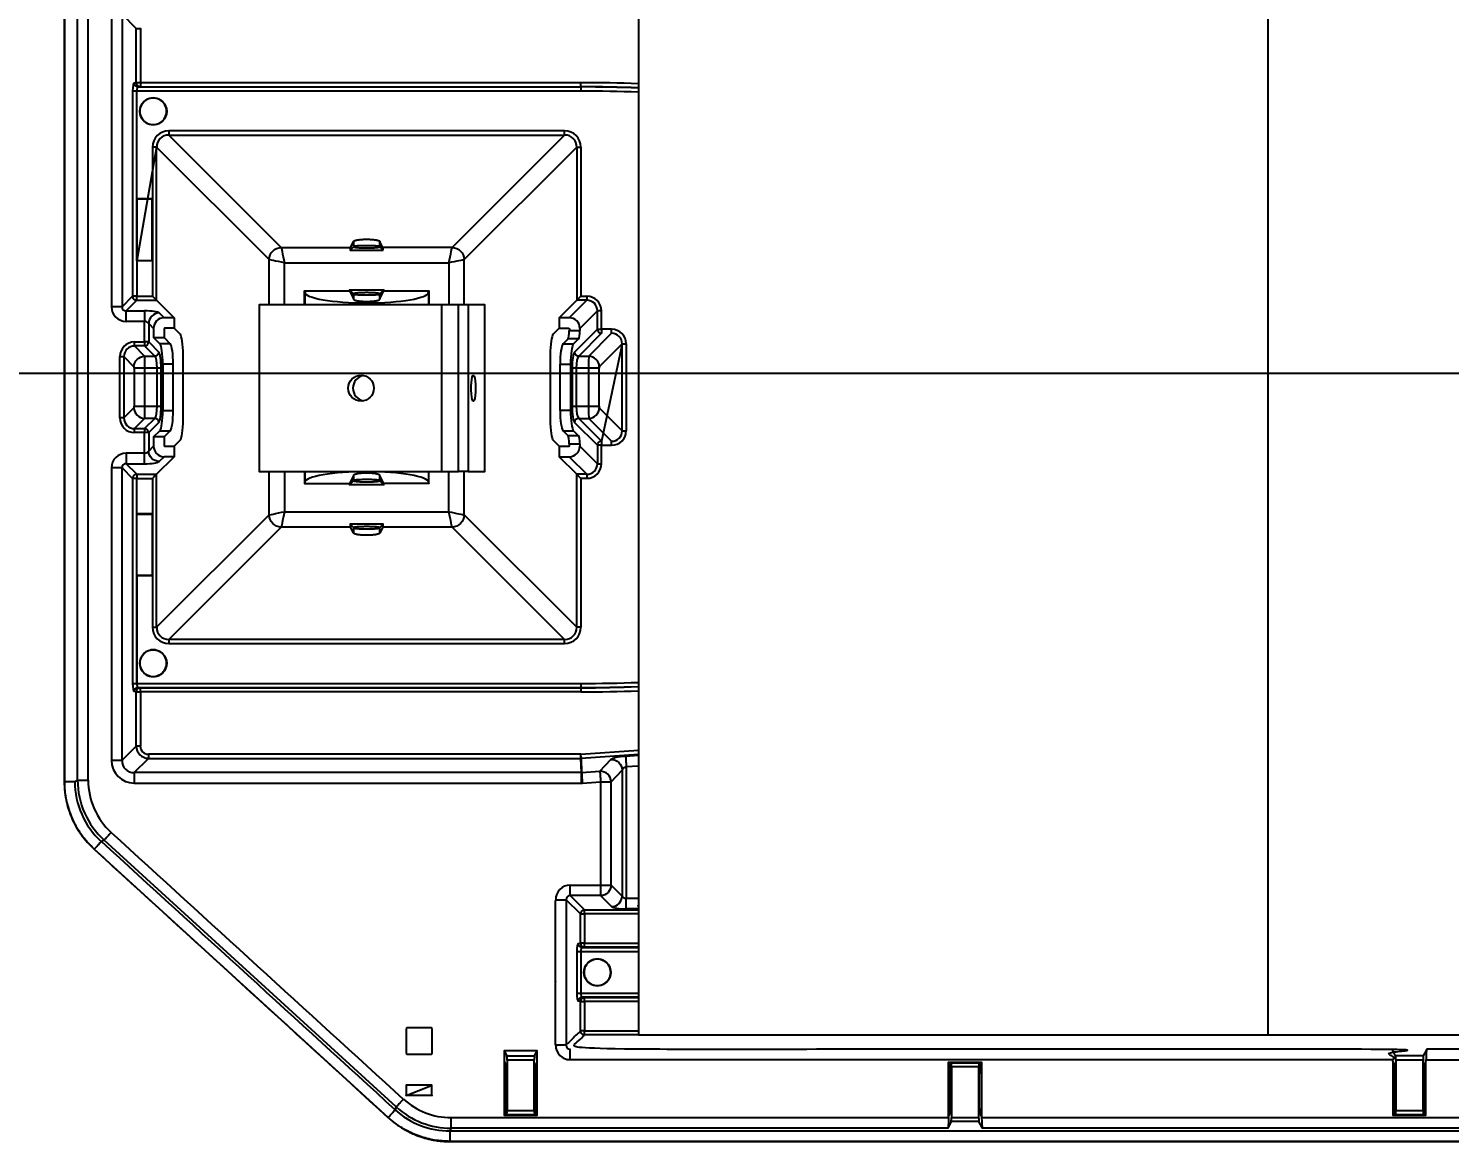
# Model space of a CAD drawing. Header units: feet. Extents: x 1518 to 2565, y 62 to 679.
# Drawn here: x 2068.14 to 2085.34, y 528.97 to 542.45 of the extents above; entities that cross this region are included whole.
import ezdxf

# ---------------------------------------------------------------- set-up
doc = ezdxf.new("R2010")
doc.units = ezdxf.units.FT
doc.header["$LTSCALE"] = 50
doc.header["$MEASUREMENT"] = 0
doc.layers.add('T-TEXT', color=1, linetype='Continuous', lineweight=20)
doc.styles.add('mytext', font='romans.shx')
doc.dimstyles.new('DECIMAL', dxfattribs={"dimscale": 27, "dimtxt": 0.125, "dimasz": 0.125, "dimexe": 0.125, "dimexo": 0.0625, "dimgap": 0.09, "dimtad": 0, "dimtih": 1, "dimtoh": 1, "dimzin": 4, "dimdsep": 46, "dimtxsty": 'mytext', "dimcen": 0, "dimazin": 3, "dimtfac": 1, "dimtofl": 0, "dimtmove": 0, "dimatfit": 3, "dimldrblk": 'DOT', "dimfxl": 1, "dimtolj": 1, "dimtzin": 0, "dimarcsym": 0})

# ---------------------------------------------------------------- blocks, each defined once
blk = doc.blocks.new('Z1')
at = {"color": 1, "linetype": 'Continuous'}
for p, q in [((-59.849, 73.799), (-60.036, 73.799)), ((-57.412, 73.285), (-57.412, 73.221)), ((-57.095, 73.221), (-57.095, 73.285)), ((-60.038, 73.052), (-60.038, 72.622)), ((-60.216, 72.494), (-60.088, 72.622)), ((-60.038, 72.622), (-60.088, 72.622)), ((-58.005, 72.686), (-57.462, 72.686)), ((-57.412, 72.65), (-57.412, 72.586)), ((-57.095, 72.586), (-57.095, 72.65)), ((-56.502, 72.686), (-56.502, 72.518)), ((-60.216, 72.494), (-60.344, 72.494)), ((-56.349, 72.518), (-56.349, 70.498)), ((-54.46, 72.445), (-54.673, 72.232)), ((-54.46, 72.222), (-54.46, 72.445)), ((-54.995, 72.161), (-54.923, 72.233)), ((-54.923, 72.233), (-54.805, 72.233)), ((-54.805, 72.233), (-54.8, 72.228)), ((-54.8, 72.228), (-54.8, 72.205)), ((-54.8, 72.205), (-54.673, 72.205)), ((-54.673, 72.232), (-54.673, 72.205)), ((-54.16, 72.045), (-54.111, 72.045)), ((-54.111, 72.045), (-54.111, 70.993)), ((-59.476, 71.123), (-59.476, 71.915)), ((-55.031, 71.915), (-55.031, 71.123)), ((-59.943, 71.142), (-60.065, 71.019)), ((-59.82, 71.142), (-59.943, 71.142)), ((-59.771, 71.093), (-59.893, 70.97)), ((-60.065, 71.019), (-59.942, 71.019)), ((-59.893, 70.97), (-59.942, 70.97)), ((-59.942, 70.721), (-59.942, 70.97)), ((-59.893, 70.97), (-59.893, 70.747)), ((-54.16, 70.993), (-54.111, 70.993)), ((-59.893, 70.747), (-59.834, 70.806)), ((-58.005, 70.498), (-58.005, 70.352)), ((-57.412, 70.452), (-57.412, 70.388)), ((-57.095, 70.388), (-57.095, 70.452)), ((-57.412, 69.817), (-57.412, 69.753)), ((-57.095, 69.753), (-57.095, 69.817)), ((-56.776, 63.751), (-56.776, 63.453)), ((-56.472, 63.761), (-56.766, 63.761)), ((-56.462, 63.453), (-56.462, 63.751)), ((-56.766, 63.443), (-56.472, 63.443)), ((-55.589, 63.357), (-55.568, 63.315)), ((-55.564, 63.266), (-55.564, 62.844)), ((-55.213, 63.266), (-55.213, 62.844)), ((-50.184, 62.782), (-50.184, 63.204)), ((-49.833, 62.782), (-49.833, 63.204)), ((-44.804, 62.844), (-44.804, 63.266)), ((-44.453, 62.844), (-44.453, 63.266)), ((-56.775, 63.067), (-56.775, 62.944)), ((-50.209, 62.673), (-50.209, 62.691)), ((-49.809, 62.691), (-49.83, 62.733))]:
    blk.add_line(p, q, dxfattribs=at)
for points in [[(-46.338, 63.675), (-38.713, 63.675), (-38.713, 79.3), (-46.338, 79.3), (-53.963, 79.3), (-53.963, 63.675), (-54.617, 63.675), (-54.617, 63.724), (-53.963, 63.724)], [(-53.963, 63.675), (-46.338, 63.675), (-46.338, 79.3)], [(-60.753, 66.76), (-60.753, 76.278), (-60.787, 76.293)], [(-60.216, 76.037), (-60.344, 76.037), (-60.344, 72.494)], [(-60.043, 75.865), (-60.216, 76.037), (-60.216, 72.494)], [(-54.659, 75.156), (-54.659, 75.106), (-60.038, 75.106)], [(-60.021, 75.156), (-54.659, 75.156), (-54.659, 75.158)], [(-58.436, 72.518), (-58.436, 73.065), (-59.797, 74.427), (-59.847, 74.427), (-59.847, 73.802), (-59.847, 73.052), (-59.847, 72.622)], [(-54.71, 74.427), (-54.661, 74.427), (-54.661, 72.622)], [(-59.849, 73.054), (-59.849, 73.799), (-59.847, 73.802), (-60.038, 73.802), (-60.036, 73.799), (-60.036, 73.054)], [(-58.005, 72.518), (-58.005, 72.686), (-58.004, 72.671), (-58.004, 72.518)], [(-57.462, 72.7), (-57.462, 72.686), (-57.414, 72.59), (-57.414, 72.652), (-57.462, 72.7), (-57.046, 72.7), (-57.094, 72.652), (-57.094, 72.59), (-57.046, 72.686), (-57.046, 72.7)], [(-57.046, 72.686), (-56.502, 72.686), (-56.504, 72.671), (-56.504, 72.518)], [(-60.166, 72.445), (-59.942, 72.445), (-59.942, 72.317)], [(-56.025, 70.498), (-55.825, 70.498), (-55.825, 72.518), (-56.025, 72.518), (-56.143, 72.518), (-56.349, 72.518), (-58.556, 72.518), (-58.556, 70.498), (-56.349, 70.498), (-56.143, 70.498), (-56.143, 72.518)], [(-56.025, 72.518), (-56.025, 70.498), (-56.143, 70.498)], [(-54.588, 72.573), (-54.801, 72.36), (-54.923, 72.36), (-54.923, 72.233)], [(-59.893, 72.291), (-59.834, 72.232), (-59.834, 72.121)], [(-59.584, 72.233), (-59.702, 72.233), (-59.707, 72.228), (-59.707, 72.121), (-59.632, 72.046), (-59.759, 72.046), (-59.834, 72.121), (-59.707, 72.121)], [(-59.94, 71.289), (-59.94, 71.749), (-60.068, 71.749), (-60.068, 71.289), (-59.94, 71.289), (-59.791, 71.289), (-59.742, 71.289), (-59.742, 71.749), (-59.791, 71.749)], [(-59.791, 71.289), (-59.791, 71.749), (-59.94, 71.749)], [(-54.766, 71.289), (-54.717, 71.289), (-54.568, 71.289), (-54.44, 71.289), (-54.44, 71.749), (-54.568, 71.749), (-54.568, 71.289)], [(-54.717, 71.749), (-54.766, 71.749), (-54.766, 71.289)], [(-54.568, 71.749), (-54.717, 71.749), (-54.717, 71.289)], [(-59.82, 71.142), (-59.942, 71.019), (-59.942, 70.97), (-60.065, 70.97), (-60.065, 71.019)], [(-59.834, 70.917), (-59.759, 70.993), (-59.632, 70.993), (-59.707, 70.917), (-59.707, 70.81), (-59.702, 70.805), (-59.584, 70.805), (-59.513, 70.877)], [(-59.707, 70.917), (-59.834, 70.917), (-59.834, 70.806)], [(-54.923, 70.805), (-54.923, 70.678), (-54.801, 70.678), (-54.588, 70.465), (-54.588, 70.416), (-54.661, 70.416)], [(-59.797, 68.612), (-59.797, 70.465), (-59.584, 70.678)], [(-54.71, 68.612), (-54.71, 70.465), (-54.923, 70.678)], [(-60.216, 70.544), (-60.344, 70.544), (-60.344, 67.001), (-60.216, 67.001), (-60.043, 67.173)], [(-60.216, 67.001), (-60.216, 70.544), (-60.088, 70.416), (-60.088, 67.933), (-60.038, 67.933), (-54.659, 67.933), (-54.659, 67.883)], [(-60.038, 70.465), (-60.038, 70.416), (-59.847, 70.416)], [(-58.004, 70.498), (-58.004, 70.368), (-58.005, 70.352), (-57.462, 70.352)], [(-57.046, 70.338), (-57.462, 70.338), (-57.414, 70.386), (-57.414, 70.448), (-57.462, 70.352), (-57.462, 70.338)], [(-56.502, 70.352), (-57.046, 70.352), (-57.094, 70.448), (-57.094, 70.386), (-57.046, 70.338), (-57.046, 70.352)], [(-56.504, 70.498), (-56.504, 70.368), (-56.502, 70.352), (-56.502, 70.498)], [(-59.849, 69.984), (-59.847, 69.987), (-60.038, 69.987), (-60.036, 69.984)], [(-60.021, 67.883), (-59.994, 67.88), (-54.659, 67.88)], [(-60.068, 66.853), (-60.068, 66.725), (-54.654, 66.725), (-54.654, 66.853), (-60.068, 66.853), (-59.896, 67.025), (-54.66, 67.025), (-54.66, 67.074), (-53.963, 67.122)], [(-53.963, 66.931), (-54.111, 66.921), (-54.111, 65.331), (-53.963, 65.331)], [(-56.896, 62.803), (-60.433, 66.033), (-60.466, 66.018)], [(-53.963, 65.203), (-54.111, 65.203), (-54.111, 65.331)], [(-53.963, 65.237), (-53.971, 65.237), (-53.963, 65.245)], [(-53.963, 65.141), (-54.617, 65.141), (-54.617, 64.786), (-53.963, 64.786)], [(-54.661, 64.683), (-54.71, 64.683), (-54.71, 64.182), (-54.661, 64.182), (-53.963, 64.182)], [(-53.963, 64.683), (-54.661, 64.683), (-54.661, 64.182)], [(-44.829, 63.375), (-54.789, 63.375), (-54.789, 63.503)], [(-44.429, 63.357), (-44.429, 63.375), (-38.58, 63.375), (-38.58, 63.503), (-44.419, 63.503), (-44.461, 63.42), (-44.797, 63.42), (-44.838, 63.503)], [(-55.589, 63.484), (-55.589, 63.357), (-55.589, 62.703), (-55.189, 62.703), (-55.189, 63.357), (-55.21, 63.315)], [(-55.189, 63.357), (-55.189, 63.484), (-55.589, 63.484), (-55.557, 63.42), (-55.221, 63.42), (-55.189, 63.484)], [(-50.188, 62.733), (-50.209, 62.691), (-50.209, 63.345), (-49.809, 63.345), (-49.809, 62.691), (-49.809, 62.673), (-39.449, 62.673), (-39.449, 62.691)], [(-44.829, 63.357), (-44.829, 62.703), (-44.429, 62.703), (-44.429, 63.357), (-44.45, 63.315)], [(-56.463, 63.067), (-56.775, 63.067), (-56.776, 63.068)], [(-56.463, 62.944), (-56.463, 63.067), (-56.462, 63.068)], [(-39.458, 62.545), (-49.799, 62.545), (-49.841, 62.628), (-50.177, 62.628), (-50.218, 62.545)], [(-38.036, 62.384), (-38.036, 62.386), (-56.245, 62.386), (-56.245, 62.384)]]:
    blk.add_lwpolyline(points, dxfattribs=at)
for points in [[(-60.787, 76.293), (-60.913, 76.293), (-60.913, 66.745), (-60.787, 66.745), (-60.753, 66.76), (-60.625, 66.76), (-60.625, 76.278)], [(-54.659, 75.158), (-54.659, 75.208), (-59.994, 75.208), (-59.994, 75.158)], [(-54.688, 72.106), (-54.815, 72.106), (-54.875, 72.046), (-54.749, 72.046)], [(-54.288, 72.173), (-54.288, 72.222), (-54.411, 72.222), (-54.411, 72.173), (-54.687, 71.896), (-54.565, 71.896)], [(-59.722, 71.239), (-59.595, 71.239), (-59.595, 71.799), (-59.722, 71.799)], [(-54.785, 71.239), (-54.912, 71.239), (-54.912, 71.799), (-54.785, 71.799)], [(-54.688, 70.932), (-54.815, 70.932), (-54.875, 70.993), (-54.749, 70.993)], [(-60.036, 69.984), (-59.849, 69.984), (-59.849, 69.239), (-60.036, 69.239), (-60.038, 69.237), (-60.038, 67.933)], [(-55.553, 62.759), (-55.224, 62.759), (-55.224, 63.371), (-55.553, 63.371)], [(-49.84, 63.339), (-49.833, 63.34), (-50.184, 63.34), (-50.178, 63.339)], [(-44.464, 63.371), (-44.793, 63.371), (-44.793, 62.759), (-44.464, 62.759)], [(-50.173, 63.289), (-50.173, 62.677), (-49.844, 62.677), (-49.844, 63.289)], [(-56.462, 63.068), (-56.776, 63.068), (-56.776, 62.943), (-56.775, 62.944), (-56.463, 62.944), (-56.462, 62.943), (-56.776, 62.943)], [(-55.558, 62.709), (-55.22, 62.709), (-55.213, 62.708), (-55.564, 62.708)]]:
    blk.add_lwpolyline(points, close=True, dxfattribs=at)
for points in [[(-60.043, 75.865), (-59.994, 75.865), (-59.994, 75.208), (-60.043, 75.208, 0.412042), (-59.994, 75.158), (-60.021, 75.156, -0.412106), (-60.07, 75.206), (-60.043, 75.208)], [(-60.036, 73.054), (-59.849, 73.054), (-59.847, 73.052), (-60.038, 73.052), (-60.038, 73.802), (-60.038, 75.106), (-60.088, 75.106), (-60.088, 72.622, 0.393926), (-60.038, 72.573), (-59.797, 72.573), (-59.797, 74.427)], [(-59.926, 74.997, 0.544465), (-59.926, 74.726, 0.294947), (-59.751, 74.726, 0.544465), (-59.751, 74.997, 0.294947)], [(-54.411, 70.865), (-54.411, 70.816), (-54.288, 70.816), (-54.288, 70.865), (-54.565, 71.142, 0.39393), (-54.437, 71.27), (-54.16, 70.993), (-54.16, 72.045)], [(-59.926, 68.313, 0.544465), (-59.926, 68.041, 0.294947), (-59.751, 68.041, 0.544465), (-59.751, 68.313, 0.294947)], [(-60.07, 67.833, -0.412102), (-60.021, 67.883), (-54.659, 67.883), (-54.659, 67.88), (-54.659, 67.83), (-59.994, 67.83), (-59.994, 67.173), (-60.043, 67.173), (-60.043, 67.83), (-59.994, 67.83), (-59.994, 67.88, 0.412046), (-60.043, 67.83)], [(-54.548, 64.568, 0.544465), (-54.548, 64.297, 0.294947), (-54.373, 64.297, 0.544465), (-54.373, 64.568, 0.294947)]]:
    blk.add_lwpolyline(points, format="xyb", close=True, dxfattribs=at)
at = {"color": 1, "linetype": 'Continuous', "flags": 128}
for points in [[(-59.65, 74.574), (-54.858, 74.574), (-54.858, 74.624), (-59.65, 74.624), (-59.65, 74.574), (-58.288, 73.213), (-58.286, 73.203), (-58.282, 73.185), (-58.277, 73.162), (-58.271, 73.133), (-58.264, 73.1), (-58.257, 73.063), (-58.249, 73.026), (-56.259, 73.026), (-56.251, 73.063), (-56.243, 73.1), (-56.236, 73.133), (-56.23, 73.162), (-56.225, 73.185), (-56.221, 73.203), (-56.219, 73.213), (-57.06, 73.213), (-57.094, 73.282), (-57.094, 73.219), (-57.053, 73.178)], [(-56.072, 72.518), (-56.072, 73.065), (-54.71, 74.427), (-54.71, 72.573), (-54.707, 72.576), (-54.703, 72.58), (-54.697, 72.586), (-54.689, 72.594), (-54.68, 72.603), (-54.671, 72.612), (-54.661, 72.622), (-54.588, 72.622), (-54.588, 72.573), (-54.71, 72.573), (-54.923, 72.36)], [(-55.936, 71.508), (-55.937, 71.462), (-55.941, 71.42), (-55.946, 71.385), (-55.953, 71.362), (-55.96, 71.352), (-55.968, 71.355), (-55.975, 71.372), (-55.982, 71.401), (-55.986, 71.44), (-55.988, 71.484), (-55.988, 71.531), (-55.986, 71.575), (-55.982, 71.614), (-55.975, 71.643), (-55.968, 71.66), (-55.96, 71.663), (-55.953, 71.653), (-55.946, 71.63), (-55.941, 71.596), (-55.937, 71.554), (-55.936, 71.508)], [(-58.249, 70.498), (-58.249, 70.012), (-58.257, 69.975), (-58.264, 69.939), (-58.271, 69.905), (-58.277, 69.876), (-58.282, 69.853), (-58.286, 69.836), (-58.288, 69.825), (-59.65, 68.464), (-59.65, 68.415), (-54.858, 68.415), (-54.858, 68.464), (-59.65, 68.464)], [(-54.858, 68.464), (-56.219, 69.825), (-56.221, 69.836), (-56.225, 69.853), (-56.23, 69.876), (-56.236, 69.905), (-56.243, 69.939), (-56.251, 69.975), (-56.259, 70.012), (-56.259, 70.498)], [(-54.588, 70.465), (-54.71, 70.465), (-54.707, 70.462), (-54.703, 70.458), (-54.697, 70.452), (-54.689, 70.444), (-54.68, 70.435), (-54.671, 70.426), (-54.661, 70.416), (-54.661, 68.612), (-54.71, 68.612), (-56.072, 69.973), (-56.072, 70.498)], [(-53.963, 67.073), (-54.657, 67.025), (-54.657, 67.028), (-54.657, 67.031), (-54.657, 67.036), (-54.658, 67.042), (-54.658, 67.049), (-54.659, 67.057), (-54.66, 67.066), (-54.66, 67.074), (-59.896, 67.074), (-59.896, 67.025)], [(-53.963, 67.06), (-54.12, 67.049), (-54.119, 67.043), (-54.118, 67.034), (-54.118, 67.021), (-54.116, 67.005), (-54.115, 66.986), (-54.114, 66.966), (-54.112, 66.944), (-54.111, 66.921)], [(-60.553, 65.924), (-60.551, 65.925), (-56.994, 62.676), (-56.979, 62.693), (-56.965, 62.709), (-56.951, 62.724), (-56.939, 62.737), (-56.928, 62.749), (-56.92, 62.758), (-56.913, 62.765), (-56.909, 62.769)]]:
    blk.add_lwpolyline(points, dxfattribs=at)
for points in [[(-54.858, 74.574), (-56.219, 73.213, -0.393906), (-56.072, 73.065), (-56.08, 73.063), (-56.094, 73.06), (-56.113, 73.056), (-56.137, 73.051), (-56.164, 73.046), (-56.194, 73.039), (-56.226, 73.033), (-56.259, 73.026), (-56.259, 72.518)], [(-58.249, 72.518), (-58.249, 73.026), (-58.286, 73.034), (-58.322, 73.041), (-58.356, 73.048), (-58.385, 73.054), (-58.408, 73.059), (-58.426, 73.063), (-58.436, 73.065, -0.39389), (-58.288, 73.213), (-57.448, 73.213), (-57.414, 73.282), (-57.414, 73.219), (-57.455, 73.178), (-57.053, 73.178)], [(-59.943, 71.896), (-59.82, 71.896), (-59.942, 72.019, 0.393983), (-59.893, 72.068), (-59.942, 72.068), (-59.942, 72.317), (-60.166, 72.317), (-60.166, 72.445), (-60.038, 72.573), (-60.038, 72.622), (-59.847, 72.622), (-59.838, 72.614), (-59.829, 72.605), (-59.822, 72.597), (-59.814, 72.59), (-59.808, 72.584), (-59.803, 72.579), (-59.8, 72.575), (-59.797, 72.573), (-59.584, 72.36), (-59.584, 72.233), (-59.513, 72.161)], [(-54.654, 66.853), (-54.66, 67.025, 0.016625), (-54.657, 67.025), (-54.651, 66.853), (-54.43, 66.868), (-54.429, 66.862), (-54.429, 66.853), (-54.428, 66.84), (-54.427, 66.824), (-54.426, 66.805), (-54.424, 66.785), (-54.423, 66.763), (-54.421, 66.74), (-54.293, 66.74, 0.411924), (-54.43, 66.868), (-54.297, 67.011, -0.411969), (-54.16, 66.883)], [(-54.651, 66.853), (-54.65, 66.847), (-54.65, 66.838), (-54.649, 66.825), (-54.648, 66.809), (-54.647, 66.79), (-54.645, 66.77), (-54.644, 66.748), (-54.642, 66.725), (-54.421, 66.74), (-54.421, 65.49), (-54.421, 65.362), (-54.288, 65.229, 0.393973), (-54.16, 65.357), (-54.293, 65.49, -0.393909), (-54.421, 65.362), (-54.789, 65.362), (-54.789, 65.49), (-54.421, 65.49), (-54.293, 65.49), (-54.293, 66.74), (-54.16, 66.883), (-54.16, 65.357)]]:
    blk.add_lwpolyline(points, format="xyb", dxfattribs=at)
at = {"color": 1, "linetype": 'Continuous'}
for points in [[(-54.687, 71.896, -0.393927), (-54.737, 71.946), (-54.46, 72.222), (-54.411, 72.222), (-54.411, 72.445), (-54.46, 72.445)], [(-59.584, 72.36), (-59.706, 72.36), (-59.765, 72.419, 0.393932), (-59.893, 72.291), (-59.893, 72.068), (-59.771, 71.946, -0.393927), (-59.82, 71.896)], [(-54.16, 72.045), (-54.437, 71.768, 0.393932), (-54.565, 71.896), (-54.288, 72.173)], [(-60.193, 71.891), (-60.193, 71.147), (-60.242, 71.147), (-60.242, 71.891), (-60.193, 71.891), (-60.071, 71.768, -0.39397), (-59.943, 71.896), (-60.065, 72.019), (-60.065, 72.068), (-59.942, 72.068), (-59.942, 72.019), (-60.065, 72.019)], [(-60.193, 71.147), (-60.071, 71.27, 0.393969), (-59.943, 71.142)], [(-54.995, 70.877), (-54.923, 70.805), (-54.805, 70.805), (-54.8, 70.81), (-54.8, 70.833), (-54.673, 70.833), (-54.673, 70.806), (-54.46, 70.593), (-54.411, 70.593), (-54.411, 70.816), (-54.46, 70.816, -0.394034), (-54.411, 70.865), (-54.687, 71.142), (-54.565, 71.142)], [(-54.687, 71.142, 0.393932), (-54.737, 71.093), (-54.46, 70.816), (-54.46, 70.593)], [(-59.849, 69.239), (-59.847, 69.237), (-60.038, 69.237), (-60.038, 69.987), (-60.038, 70.416), (-60.088, 70.416, -0.393922), (-60.038, 70.465), (-60.166, 70.593), (-59.942, 70.593), (-59.942, 70.721), (-60.166, 70.721), (-60.166, 70.593)], [(-59.584, 70.805), (-59.584, 70.678), (-59.706, 70.678), (-59.765, 70.619, -0.39393), (-59.893, 70.747)], [(-60.038, 70.465), (-59.797, 70.465, -0.000869), (-59.847, 70.416), (-59.847, 69.987), (-59.847, 69.237), (-59.847, 68.612), (-59.797, 68.612), (-58.436, 69.973), (-58.436, 70.498)], [(-54.789, 65.362), (-54.617, 65.19, 0.393922), (-54.666, 65.141), (-54.838, 65.313), (-54.838, 63.552)], [(-54.643, 64.733, -0.412154), (-54.693, 64.783), (-54.666, 64.786), (-54.666, 65.141), (-54.617, 65.141), (-54.617, 65.19), (-53.963, 65.19)], [(-53.963, 64.736), (-54.617, 64.736), (-54.617, 64.786), (-54.666, 64.786, 0.412106), (-54.617, 64.736), (-54.643, 64.733), (-53.963, 64.733)], [(-53.963, 64.079), (-54.617, 64.079), (-54.617, 63.724), (-54.666, 63.724), (-54.666, 64.079), (-54.693, 64.082, -0.412167), (-54.643, 64.132)], [(-53.963, 64.132), (-54.643, 64.132), (-54.617, 64.129, 0.412093), (-54.666, 64.079), (-54.617, 64.079), (-54.617, 64.129), (-53.963, 64.129)]]:
    blk.add_lwpolyline(points, format="xyb", dxfattribs=at)
at = {"color": 1, "linetype": 'Continuous', "flags": 128}
blk.add_lwpolyline([(-57.06, 69.825), (-57.094, 69.757), (-57.094, 69.819), (-57.053, 69.86), (-57.455, 69.86), (-57.414, 69.819), (-57.414, 69.757), (-57.448, 69.825), (-58.288, 69.825, -0.393887), (-58.436, 69.973), (-58.426, 69.975), (-58.408, 69.979), (-58.385, 69.984), (-58.356, 69.99), (-58.322, 69.997), (-58.286, 70.005), (-58.249, 70.012), (-56.259, 70.012), (-56.226, 70.006), (-56.194, 69.999), (-56.164, 69.992), (-56.137, 69.987), (-56.113, 69.982), (-56.094, 69.978), (-56.08, 69.975), (-56.072, 69.973, -0.393903), (-56.219, 69.825)], format="xyb", close=True, dxfattribs=at)
at = {"color": 1, "linetype": 'Continuous'}
for centre, radius in [((-59.838, 74.861), 0.163), ((-57.322, 71.508), 0.156), ((-59.838, 68.177), 0.163), ((-54.461, 64.432), 0.163)]:
    blk.add_circle(centre, radius, dxfattribs=at)
for centre, radius, start, end in [((-54.659, 56.626), 18.582, 87.8554, 90), ((-54.659, 56.626), 18.532, 87.8496, 90), ((-54.659, 56.626), 18.53, 87.8493, 90), ((-54.659, 56.626), 18.48, 87.8434, 90), ((-54.409, 72.224), 0.051, 181.9883, 268.0134), ((-57.263, 71.508), 0.157, 101.5571, 258.4429), ((-59.822, 71.091), 0.0511, 1.9988, 88.0032), ((-59.944, 70.968), 0.051, 1.9882, 88.003), ((-54.659, 86.412), 18.48, 270, 272.1566), ((-54.659, 86.412), 18.53, 270, 272.1507), ((-54.659, 86.412), 18.532, 270, 272.1504), ((-54.659, 86.412), 18.582, 270, 272.1446)]:
    blk.add_arc(centre, radius, start, end, dxfattribs=at)
for centre, major_axis, ratio, start_param, end_param in [((-60.07, 75.106), (0, 0.1), 0.176327, 0.017453, 1.570796), ((-60.021, 75.106), (0, 0.05), 0.352654, 0.017453, 1.570796), ((-59.643, 74.421), (-0.146, 0.146), 0.970288, 5.512866, 7.053504), ((-59.643, 74.421), (0.111, -0.111), 0.951716, 2.371274, 3.911912), ((-54.864, 74.421), (0.146, 0.146), 0.970288, 5.512866, 7.053504), ((-54.864, 74.421), (0.111, 0.111), 0.951716, 5.512866, 7.053504), ((-57.445, 73.026), (0, 0.19), 0.087489, 0.174533, 0.638994), ((-57.912, 73.223), (0.5, 0), 0.087489, 6.195919, 6.224625), ((-57.062, 73.026), (0, 0.19), 0.087489, 5.644191, 6.108652), ((-57.254, 72.673), (0.75, 0), 0.176327, 3.159046, 6.265732), ((-54.594, 72.439), (-0.131, -0.131), 0.970288, 2.371274, 3.911912), ((-60.161, 72.5), (0.131, 0.131), 0.970288, 2.371274, 3.911912), ((-60.161, 72.5), (0.042, 0.042), 0.84211, 2.371274, 3.911912), ((-59.942, 72.413), (0.18, 0), 0.176327, 0.174533, 1.570796), ((-54.594, 72.439), (0.0969, 0.0969), 0.948921, 5.512866, 7.053504), ((-59.942, 72.285), (0.05, 0), 0.634777, 0.174533, 1.570796), ((-59.702, 72.228), (0.0947, -0.0947), 0.970288, 2.371274, 3.911912), ((-54.805, 72.228), (-0.0947, -0.0947), 0.970288, 2.371274, 3.911912), ((-59.52, 71.915), (0, 0.25), 0.176327, 4.712389, 6.108652), ((-54.987, 71.915), (0, 0.25), 0.176327, 0.174533, 1.570796), ((-54.818, 72.205), (0, 0.1), 0.176327, 3.316126, 4.712389), ((-54.691, 72.205), (0, 0.1), 0.176327, 3.316126, 4.712389), ((-54.294, 72.039), (0.131, 0.131), 0.970288, 5.512866, 7.053504), ((-54.294, 72.039), (0.0969, 0.0969), 0.948921, 5.512866, 7.053504), ((-60.059, 71.885), (-0.131, 0.131), 0.970288, 5.512866, 7.053504), ((-60.059, 71.885), (-0.0969, 0.0969), 0.948921, 5.512866, 7.053504), ((-59.777, 71.749), (0, 0.2), 0.176327, 4.712389, 6.108652), ((-59.766, 71.799), (0, 0.25), 0.176327, 4.712389, 6.108652), ((-59.64, 71.799), (0, 0.25), 0.176327, 4.712389, 6.108652), ((-54.868, 71.799), (0, 0.25), 0.176327, 0.174533, 1.570796), ((-54.741, 71.799), (0, 0.25), 0.176327, 0.174533, 1.570796), ((-54.731, 71.749), (0, 0.2), 0.176327, 0.174533, 1.570796), ((-60.071, 71.749), (0, 0.02), 0.176327, 4.712389, 6.108652), ((-59.943, 71.749), (0, 0.15), 0.02351, 4.712389, 6.108652), ((-59.826, 71.749), (0, 0.15), 0.235103, 4.712389, 6.108652), ((-54.681, 71.749), (0, 0.15), 0.235103, 0.174533, 1.570796), ((-54.564, 71.749), (0, 0.15), 0.02351, 0.174533, 1.570796), ((-54.436, 71.749), (0, 0.02), 0.176327, 0.174533, 1.570796), ((-60.071, 71.289), (0, 0.02), 0.176327, 3.316126, 4.712389), ((-59.943, 71.289), (0, 0.15), 0.02351, 3.316126, 4.712389), ((-59.826, 71.289), (0, 0.15), 0.235103, 3.316126, 4.712389), ((-59.777, 71.289), (0, 0.2), 0.176327, 3.316126, 4.712389), ((-59.766, 71.239), (0, 0.25), 0.176327, 3.316126, 4.712389), ((-59.64, 71.239), (0, 0.25), 0.176327, 3.316126, 4.712389), ((-54.868, 71.239), (0, 0.25), 0.176327, 1.570796, 2.96706), ((-54.741, 71.239), (0, 0.25), 0.176327, 1.570796, 2.96706), ((-54.731, 71.289), (0, 0.2), 0.176327, 1.570796, 2.96706), ((-54.681, 71.289), (0, 0.15), 0.235103, 1.570796, 2.96706), ((-54.564, 71.289), (0, 0.15), 0.02351, 1.570796, 2.96706), ((-54.436, 71.289), (0, 0.02), 0.176327, 1.570796, 2.96706), ((-60.059, 71.153), (-0.131, -0.131), 0.970288, 5.512866, 7.053504), ((-60.059, 71.153), (0.0969, 0.0969), 0.948921, 2.371274, 3.911912), ((-59.52, 71.123), (0, 0.25), 0.176327, 3.316126, 4.712389), ((-54.987, 71.123), (0, 0.25), 0.176327, 1.570796, 2.96706), ((-54.818, 70.833), (0, 0.1), 0.176327, 4.712389, 6.108652), ((-54.691, 70.833), (0, 0.1), 0.176327, 4.712389, 6.108652), ((-54.294, 70.999), (-0.0969, 0.0969), 0.948921, 2.371274, 3.911912), ((-54.294, 70.999), (0.131, -0.131), 0.970288, 5.512866, 7.053504), ((-60.161, 70.538), (-0.131, 0.131), 0.970288, 5.512866, 7.053504), ((-59.942, 70.753), (0.05, 0), 0.634777, 4.712389, 6.108652), ((-59.702, 70.81), (0.0947, 0.0947), 0.970288, 2.371274, 3.911912), ((-54.805, 70.81), (-0.0947, 0.0947), 0.970288, 2.371274, 3.911912), ((-60.161, 70.538), (-0.042, 0.042), 0.84211, 5.512866, 7.053504), ((-59.942, 70.625), (0.18, 0), 0.176327, 4.712389, 6.108652), ((-54.594, 70.599), (0.0969, -0.0969), 0.948921, 5.512866, 7.053504), ((-54.594, 70.599), (-0.131, 0.131), 0.970288, 2.371274, 3.911912), ((-57.254, 70.365), (0.75, 0), 0.176327, 0.017453, 3.124139), ((-57.445, 70.012), (0, 0.19), 0.087489, 2.502598, 2.96706), ((-57.062, 70.012), (0, 0.19), 0.087489, 3.316126, 3.780587), ((-56.596, 69.815), (0.5, 0), 0.087489, 3.054326, 3.083032), ((-59.643, 68.618), (-0.146, -0.146), 0.970288, 5.512866, 7.053504), ((-59.643, 68.618), (0.111, 0.111), 0.951716, 2.371274, 3.911912), ((-54.864, 68.618), (-0.111, 0.111), 0.951716, 2.371274, 3.911912), ((-54.864, 68.618), (0.146, -0.146), 0.970288, 5.512866, 7.053504), ((-60.07, 67.933), (0, 0.1), 0.176327, 1.570796, 3.124139), ((-60.021, 67.933), (0, 0.05), 0.352654, 1.570796, 3.124139), ((-59.893, 67.176), (0.107, 0.107), 0.989599, 2.371274, 3.911912), ((-59.893, 67.176), (-0.0729, -0.0729), 0.970288, 5.512866, 7.053504), ((-60.059, 67.009), (-0.204, -0.204), 0.970288, 5.512866, 7.053504), ((-60.059, 67.009), (0.115, 0.115), 0.923436, 2.371274, 3.911912), ((-54.12, 67.017), (0.18, 0.013), 0.175892, 1.558413, 2.954676), ((-59.742, 66.772), (0.927, 0.409), 0.986525, 2.732965, 3.550221), ((-59.742, 66.772), (0.811, 0.357), 0.981933, 2.732965, 3.550221), ((-54.654, 66.908), (-0.0019, 0.0547), 0.913122, 3.108053, 3.175133), ((-54.111, 66.89), (0.0488, 0.019), 0.580702, 1.348352, 2.744616), ((-59.768, 66.76), (0.936, 0.413), 0.977384, 2.732965, 3.550221), ((-54.654, 66.908), (0.006, -0.183), 0.984791, 6.249645, 6.316725), ((-54.783, 65.307), (-0.131, 0.131), 0.970288, 5.512866, 7.053504), ((-54.783, 65.307), (-0.042, 0.042), 0.84211, 5.512866, 7.053504), ((-54.111, 65.234), (0.18, 0), 0.176327, 3.316126, 4.712389), ((-54.111, 65.362), (0.05, 0), 0.634777, 3.316126, 4.712389), ((-53.855, 65.331), (0.133, 0.129), 0.122744, 2.395872, 2.50286), ((-54.692, 64.683), (0, 0.1), 0.176327, 0.017453, 1.570796), ((-54.643, 64.683), (0, 0.05), 0.352654, 0.017453, 1.570796), ((-54.692, 64.182), (0, 0.1), 0.176327, 1.570796, 3.124139), ((-54.643, 64.182), (0, 0.05), 0.352654, 1.570796, 3.124139), ((-56.766, 63.751), (-0.00707, 0.00707), 0.999695, 5.497939, 7.068431), ((-56.472, 63.751), (0.00707, 0.00707), 0.999695, 5.497939, 7.068431), ((-54.783, 63.558), (0.131, 0.131), 0.970288, 2.371274, 3.911912), ((-54.783, 63.558), (0.042, 0.042), 0.84211, 2.371274, 3.911912), ((-44.417, 63.375), (0, 0.13), 0.087489, 0.174533, 1.570796), ((-56.766, 63.453), (-0.00707, -0.00707), 0.999695, 5.497939, 7.068431), ((-56.472, 63.453), (0.00707, -0.00707), 0.999695, 5.497939, 7.068431), ((-55.558, 63.371), (0, 0.05), 0.087489, 4.712389, 6.108652), ((-55.22, 63.371), (0, 0.05), 0.087489, 0.174533, 1.570796), ((-50.178, 63.289), (0, 0.05), 0.087489, 4.712389, 6.265732), ((-49.84, 63.289), (0, 0.05), 0.087489, 0.017453, 1.570796), ((-44.798, 63.371), (0, 0.05), 0.087489, 4.712389, 6.108652), ((-44.46, 63.371), (0, 0.05), 0.087489, 0.174533, 1.570796), ((-55.569, 63.266), (0, 0.05), 0.087489, 4.712389, 6.108652), ((-55.209, 63.266), (0, 0.05), 0.087489, 0.174533, 1.570796), ((-50.189, 63.204), (0, 0.05), 0.087489, 4.712389, 5.759587), ((-44.809, 63.266), (0, 0.05), 0.087489, 4.712389, 6.108652), ((-44.449, 63.266), (0, 0.05), 0.087489, 0.174533, 1.570796), ((-56.222, 63.557), (0.366, 0.945), 0.987012, 2.777399, 3.505786), ((-56.222, 63.557), (0.32, 0.825), 0.982581, 2.777399, 3.505786), ((-55.569, 62.844), (0, 0.05), 0.087489, 3.665191, 4.712389), ((-44.809, 62.844), (0, 0.05), 0.087489, 3.665191, 4.712389), ((-56.232, 63.531), (0.37, 0.953), 0.978189, 2.777399, 3.505786), ((-55.558, 62.759), (0, 0.05), 0.087489, 3.159046, 4.712389), ((-55.22, 62.759), (0, 0.05), 0.087489, 1.570796, 3.124139), ((-50.189, 62.782), (0, 0.05), 0.087489, 3.316126, 4.712389), ((-50.178, 62.677), (0, 0.05), 0.087489, 3.316126, 4.712389), ((-49.84, 62.677), (0, 0.05), 0.087489, 1.570796, 2.96706), ((-49.829, 62.782), (0, 0.05), 0.087489, 1.570796, 2.96706), ((-49.797, 62.673), (0, 0.13), 0.087489, 1.570796, 2.96706), ((-44.798, 62.759), (0, 0.05), 0.087489, 3.159046, 4.712389), ((-44.46, 62.759), (0, 0.05), 0.087489, 1.570796, 3.124139)]:
    blk.add_ellipse(centre, major_axis=major_axis, ratio=ratio, start_param=start_param, end_param=end_param, dxfattribs=at)
for points, knots in [([(-56.648, 80.579), (-56.666, 80.572), (-56.712, 80.553), (-56.774, 80.522), (-56.836, 80.485), (-56.889, 80.45), (-56.944, 80.409), (-56.979, 80.379), (-56.996, 80.363), (-58.181, 79.28), (-59.367, 78.198), (-60.553, 77.115), (-60.58, 77.088), (-60.627, 77.043), (-60.675, 76.983), (-60.745, 76.891), (-60.786, 76.811), (-60.821, 76.742), (-60.835, 76.706), (-60.859, 76.647), (-60.88, 76.573), (-60.906, 76.46), (-60.911, 76.37), (-60.915, 76.293), (-60.915, 73.11), (-60.915, 69.928), (-60.915, 66.745)], [0, 0, 0, 0, 0.139056, 0.368693, 0.499693, 0.666371, 0.833142, 1, 1, 1, 2, 2, 2, 2.250507, 2.41616, 2.500773, 3, 3, 3, 3.249904, 3.414986, 3.499975, 4, 4, 4, 5, 5, 5, 5]), ([(-56.232, 62.545), (-56.237, 62.534), (-56.241, 62.523), (-56.245, 62.512), (-56.245, 62.47), (-56.245, 62.428), (-56.245, 62.386), (-56.308, 62.389), (-56.433, 62.395), (-56.614, 62.443), (-56.768, 62.512), (-56.895, 62.591), (-56.961, 62.648), (-56.994, 62.676), (-56.995, 62.676), (-56.995, 62.675), (-56.996, 62.675), (-56.981, 62.662), (-56.943, 62.628), (-56.888, 62.587), (-56.828, 62.548), (-56.773, 62.516), (-56.711, 62.485), (-56.669, 62.468), (-56.648, 62.459), (-56.63, 62.452), (-56.582, 62.435), (-56.516, 62.416), (-56.446, 62.401), (-56.382, 62.391), (-56.314, 62.385), (-56.268, 62.384), (-56.245, 62.384), (-50.175, 62.384), (-44.106, 62.384), (-38.036, 62.384), (-38.019, 62.384), (-37.977, 62.384), (-37.92, 62.389), (-37.862, 62.397), (-37.809, 62.406), (-37.772, 62.415), (-37.754, 62.42), (-37.737, 62.424), (-37.697, 62.435), (-37.643, 62.454), (-37.589, 62.476), (-37.541, 62.499), (-37.507, 62.517), (-37.491, 62.526), (-37.476, 62.534), (-37.44, 62.555), (-37.393, 62.587), (-37.346, 62.623), (-37.305, 62.656), (-37.277, 62.682), (-37.263, 62.695), (-37.251, 62.707), (-37.221, 62.737), (-37.184, 62.78), (-37.147, 62.826), (-37.116, 62.869), (-37.096, 62.901), (-37.085, 62.917), (-36.235, 64.313), (-35.385, 65.709), (-34.534, 67.105), (-34.525, 67.12), (-34.502, 67.159), (-34.475, 67.214), (-34.45, 67.271), (-34.43, 67.325), (-34.419, 67.364), (-34.413, 67.383)], [0, 0, 0, 0, 1, 1, 1, 2, 2, 2, 2.227047, 2.457082, 2.680647, 2.841437, 3, 3, 3, 4, 4, 4, 4.139684, 4.369522, 4.500285, 4.666892, 4.833442, 5, 5, 5, 5.139041, 5.368685, 5.499669, 5.666348, 5.833127, 6, 6, 6, 7, 7, 7, 7.180616, 7.439221, 7.600392, 7.800263, 8, 8, 8, 8.180333, 8.438817, 8.600124, 8.800058, 9, 9, 9, 9.180026, 9.438367, 9.599837, 9.799885, 10, 10, 10, 10.179724, 10.437963, 10.599579, 10.799703, 11, 11, 11, 12, 12, 12, 12.180351, 12.438825, 12.600133, 12.800072, 13, 13, 13, 13]), ([(-56.245, 62.512), (-50.175, 62.512), (-44.106, 62.512), (-38.036, 62.512), (-38.036, 62.47), (-38.036, 62.428), (-38.036, 62.386), (-37.992, 62.387), (-37.905, 62.39), (-37.757, 62.417), (-37.597, 62.47), (-37.431, 62.558), (-37.283, 62.673), (-37.168, 62.795), (-37.111, 62.883), (-37.087, 62.919), (-37.094, 62.922), (-37.1, 62.926), (-37.106, 62.93), (-37.112, 62.934), (-37.119, 62.938), (-37.125, 62.941), (-37.13, 62.945), (-37.136, 62.948), (-37.142, 62.952), (-37.147, 62.955), (-37.152, 62.958), (-37.157, 62.961), (-37.162, 62.964), (-37.166, 62.967), (-37.171, 62.969), (-37.175, 62.972), (-37.178, 62.974), (-37.182, 62.976), (-37.184, 62.978), (-37.187, 62.979), (-37.19, 62.981), (-37.191, 62.982), (-37.193, 62.983), (-37.195, 62.984), (-36.344, 64.38), (-35.494, 65.776), (-34.643, 67.171), (-34.655, 67.174), (-34.666, 67.178), (-34.677, 67.181), (-35.522, 65.793), (-36.368, 64.405), (-37.214, 63.018)], [0, 0, 0, 0, 1, 1, 1, 2, 2, 2, 2.115446, 2.230882, 2.395156, 2.559429, 2.723471, 2.887515, 3, 3, 3, 4, 4, 4, 5, 5, 5, 6, 6, 6, 7, 7, 7, 8, 8, 8, 9, 9, 9, 10, 10, 10, 11, 11, 11, 12, 12, 12, 13, 13, 13, 14, 14, 14, 14]), ([(-60.433, 66.033), (-60.432, 66.034), (-60.43, 66.036), (-60.429, 66.037), (-60.427, 66.04), (-60.425, 66.042), (-60.422, 66.044), (-60.42, 66.047), (-60.417, 66.051), (-60.414, 66.054), (-60.41, 66.058), (-60.406, 66.062), (-60.403, 66.066), (-60.399, 66.07), (-60.395, 66.075), (-60.39, 66.079), (-60.386, 66.084), (-60.381, 66.09), (-60.376, 66.095), (-60.372, 66.1), (-60.367, 66.105), (-60.362, 66.111), (-60.357, 66.116), (-60.352, 66.122), (-60.346, 66.127), (-59.168, 65.051), (-57.989, 63.974), (-56.81, 62.897), (-56.815, 62.892), (-56.82, 62.886), (-56.825, 62.881), (-56.83, 62.875), (-56.835, 62.87), (-56.84, 62.865), (-56.845, 62.859), (-56.849, 62.854), (-56.854, 62.849), (-56.858, 62.845), (-56.862, 62.84), (-56.867, 62.836), (-56.87, 62.832), (-56.874, 62.828), (-56.877, 62.824), (-56.88, 62.821), (-56.883, 62.817), (-56.886, 62.814), (-56.888, 62.812), (-56.89, 62.81), (-56.893, 62.807), (-56.894, 62.806), (-56.895, 62.804), (-56.896, 62.803), (-56.901, 62.792), (-56.905, 62.78), (-56.909, 62.769), (-58.095, 63.852), (-59.281, 64.935), (-60.466, 66.018), (-60.468, 66.017), (-60.469, 66.015), (-60.47, 66.014), (-60.472, 66.012), (-60.474, 66.009), (-60.477, 66.007), (-60.479, 66.004), (-60.482, 66.001), (-60.485, 65.997), (-60.489, 65.994), (-60.492, 65.99), (-60.496, 65.986), (-60.5, 65.981), (-60.504, 65.977), (-60.508, 65.972), (-60.513, 65.967), (-60.517, 65.962), (-60.522, 65.958), (-60.527, 65.952), (-60.531, 65.947), (-60.536, 65.942), (-60.541, 65.936), (-60.546, 65.931), (-60.551, 65.925), (-60.586, 65.959), (-60.654, 66.026), (-60.748, 66.155), (-60.829, 66.307), (-60.881, 66.468), (-60.908, 66.614), (-60.911, 66.702), (-60.913, 66.745), (-60.914, 66.745), (-60.914, 66.745), (-60.915, 66.745), (-60.914, 66.707), (-60.912, 66.643), (-60.901, 66.566), (-60.88, 66.453), (-60.848, 66.368), (-60.821, 66.296), (-60.804, 66.261), (-60.777, 66.204), (-60.736, 66.138), (-60.67, 66.043), (-60.607, 65.979), (-60.553, 65.924), (-59.367, 64.841), (-58.181, 63.758), (-56.996, 62.675)], [0, 0, 0, 0, 1, 1, 1, 2, 2, 2, 3, 3, 3, 4, 4, 4, 5, 5, 5, 6, 6, 6, 7, 7, 7, 8, 8, 8, 9, 9, 9, 10, 10, 10, 11, 11, 11, 12, 12, 12, 13, 13, 13, 14, 14, 14, 15, 15, 15, 16, 16, 16, 17, 17, 17, 18, 18, 18, 19, 19, 19, 20, 20, 20, 21, 21, 21, 22, 22, 22, 23, 23, 23, 24, 24, 24, 25, 25, 25, 26, 26, 26, 27, 27, 27, 27.1571, 27.311606, 27.516422, 27.715466, 27.858724, 28, 28, 28, 29, 29, 29, 29.250499, 29.416154, 29.500773, 30, 30, 30, 30.249899, 30.414983, 30.499974, 31, 31, 31, 32, 32, 32, 32]), ([(-50.184, 63.34), (-50.185, 63.34), (-50.186, 63.339), (-50.187, 63.332), (-50.188, 63.32), (-50.189, 63.307), (-50.189, 63.29), (-50.189, 63.274), (-50.188, 63.26), (-50.187, 63.252), (-50.187, 63.248), (-50.187, 63.247)], [0, 0, 0, 0, 0.1087, 0.246109, 0.354615, 0.474143, 0.600053, 0.725963, 0.845491, 0.953997, 1, 1, 1, 1]), ([(-56.232, 62.545), (-54.228, 62.545), (-52.223, 62.545), (-50.218, 62.545), (-50.217, 62.55), (-50.214, 62.559), (-50.211, 62.594), (-50.209, 62.634), (-50.209, 62.66), (-50.209, 62.673), (-52.217, 62.673), (-54.225, 62.673), (-56.232, 62.673), (-56.232, 62.63), (-56.232, 62.588), (-56.232, 62.545)], [0, 0, 0, 0, 1, 1, 1, 1.272801, 1.562444, 1.787987, 2, 2, 2, 3, 3, 3, 4, 4, 4, 4]), ([(-55.564, 62.708), (-55.565, 62.708), (-55.566, 62.709), (-55.567, 62.716), (-55.568, 62.728), (-55.569, 62.742), (-55.569, 62.758), (-55.569, 62.774), (-55.568, 62.788), (-55.567, 62.796), (-55.567, 62.8), (-55.567, 62.801)], [0, 0, 0, 0, 0.1087018, 0.2461065, 0.354612, 0.4741485, 0.6000585, 0.7259596, 0.8454961, 0.9540016, 1, 1, 1, 1]), ([(-44.807, 62.801), (-44.807, 62.8), (-44.807, 62.796), (-44.808, 62.788), (-44.809, 62.774), (-44.809, 62.758), (-44.809, 62.742), (-44.808, 62.728), (-44.807, 62.716), (-44.806, 62.709), (-44.805, 62.708), (-44.804, 62.708), (-44.687, 62.708), (-44.57, 62.708), (-44.453, 62.708), (-44.456, 62.708), (-44.458, 62.709), (-44.46, 62.709), (-44.573, 62.709), (-44.685, 62.709), (-44.798, 62.709), (-44.8, 62.709), (-44.802, 62.708), (-44.804, 62.708)], [0, 0, 0, 0, 0.045998, 0.154503, 0.274039, 0.399939, 0.525848, 0.645384, 0.753889, 0.891293, 1, 1, 1, 2, 2, 2, 3, 3, 3, 4, 4, 4, 5, 5, 5, 5])]:
    blk.add_open_spline(points, degree=3, knots=knots, dxfattribs=at)
for points, weights, degree, knots in [([(-57.414, 73.282), (-57.413, 73.283), (-57.412, 73.285), (-57.406, 73.312), (-57.254, 73.312), (-57.102, 73.312), (-57.095, 73.285), (-57.095, 73.283), (-57.094, 73.282)], [1, 0.999770716911, 1, 0.722641925187, 1, 0.722641925187, 1, 0.999770716911, 1], 2, [0, 0, 0, 0.042829, 0.042829, 1.569188, 1.569188, 3.095547, 3.095547, 3.138376, 3.138376, 3.138376]), ([(-57.094, 73.219), (-57.094, 73.22), (-57.095, 73.221), (-57.095, 73.221), (-57.095, 73.221), (-57.102, 73.234), (-57.254, 73.234), (-57.406, 73.234), (-57.412, 73.221), (-57.412, 73.221), (-57.413, 73.221), (-57.412, 73.22), (-57.412, 73.22), (-57.406, 73.207), (-57.254, 73.207), (-57.102, 73.207), (-57.095, 73.22), (-57.095, 73.22), (-57.095, 73.221)], [1, 0.999896996851, 1, 0.999975067537, 1, 0.722641925187, 1, 0.722641925187, 1, 0.999975067537, 1, 0.999975067537, 1, 0.722641925187, 1, 0.722641925187, 1, 0.999975067537, 1], 2, [0, 0, 0, 0.028706, 0.028706, 0.042829, 0.042829, 1.569188, 1.569188, 3.095547, 3.095547, 3.10967, 3.10967, 3.123793, 3.123793, 4.650152, 4.650152, 6.176511, 6.176511, 6.190634, 6.190634, 6.190634]), ([(-57.414, 72.652), (-57.413, 72.651), (-57.413, 72.651), (-57.412, 72.65), (-57.412, 72.65), (-57.406, 72.637), (-57.254, 72.637), (-57.102, 72.637), (-57.095, 72.65), (-57.095, 72.65), (-57.095, 72.651), (-57.094, 72.651), (-57.094, 72.652)], [1, 0.999896996851, 1, 0.999975067537, 1, 0.722641925187, 1, 0.722641925187, 1, 0.999975067537, 1, 0.999896996851, 1], 2, [0, 0, 0, 0.028706, 0.028706, 0.042829, 0.042829, 1.569188, 1.569188, 3.095547, 3.095547, 3.10967, 3.10967, 3.138376, 3.138376, 3.138376]), ([(-57.095, 72.651), (-57.095, 72.651), (-57.095, 72.651), (-57.102, 72.665), (-57.254, 72.665), (-57.406, 72.665), (-57.412, 72.651), (-57.412, 72.651), (-57.413, 72.651)], [1, 0.999975067537, 1, 0.722641925187, 1, 0.722641925187, 1, 0.999975067537, 1], 2, [0, 0, 0, 0.014123, 0.014123, 1.540482, 1.540482, 3.066841, 3.066841, 3.080964, 3.080964, 3.080964]), ([(-57.414, 72.59), (-57.413, 72.588), (-57.412, 72.586), (-57.406, 72.559), (-57.254, 72.559), (-57.102, 72.559), (-57.095, 72.586), (-57.095, 72.588), (-57.094, 72.59)], [1, 0.999770716911, 1, 0.722641925187, 1, 0.722641925187, 1, 0.999770716911, 1], 2, [0, 0, 0, 0.042829, 0.042829, 1.569188, 1.569188, 3.095547, 3.095547, 3.138376, 3.138376, 3.138376]), ([(-57.094, 70.448), (-57.095, 70.45), (-57.095, 70.452), (-57.102, 70.479), (-57.254, 70.479), (-57.406, 70.479), (-57.412, 70.452), (-57.413, 70.45), (-57.414, 70.448)], [1, 0.999770716911, 1, 0.722641925187, 1, 0.722641925187, 1, 0.999770716911, 1], 2, [0, 0, 0, 0.042829, 0.042829, 1.569188, 1.569188, 3.095547, 3.095547, 3.138376, 3.138376, 3.138376]), ([(-57.094, 70.386), (-57.094, 70.387), (-57.095, 70.388), (-57.095, 70.388), (-57.095, 70.388), (-57.102, 70.401), (-57.254, 70.401), (-57.406, 70.401), (-57.412, 70.388), (-57.412, 70.388), (-57.413, 70.388), (-57.413, 70.387), (-57.414, 70.386)], [1, 0.999896996851, 1, 0.999975067537, 1, 0.722641925187, 1, 0.722641925187, 1, 0.999975067537, 1, 0.999896996851, 1], 2, [0, 0, 0, 0.028706, 0.028706, 0.042829, 0.042829, 1.569188, 1.569188, 3.095547, 3.095547, 3.10967, 3.10967, 3.138376, 3.138376, 3.138376]), ([(-57.413, 70.388), (-57.412, 70.387), (-57.412, 70.387), (-57.406, 70.374), (-57.254, 70.374), (-57.102, 70.374), (-57.095, 70.387), (-57.095, 70.387), (-57.095, 70.388)], [1, 0.999975067537, 1, 0.722641925187, 1, 0.722641925187, 1, 0.999975067537, 1], 2, [0, 0, 0, 0.014123, 0.014123, 1.540482, 1.540482, 3.066841, 3.066841, 3.080964, 3.080964, 3.080964]), ([(-57.414, 69.819), (-57.413, 69.818), (-57.413, 69.818), (-57.412, 69.817), (-57.412, 69.817), (-57.406, 69.804), (-57.254, 69.804), (-57.102, 69.804), (-57.095, 69.817), (-57.095, 69.817), (-57.095, 69.818), (-57.095, 69.818), (-57.095, 69.818), (-57.102, 69.831), (-57.254, 69.831), (-57.406, 69.831), (-57.412, 69.818), (-57.412, 69.818), (-57.413, 69.818)], [1, 0.999896996851, 1, 0.999975067537, 1, 0.722641925187, 1, 0.722641925187, 1, 0.999975067537, 1, 0.999975067537, 1, 0.722641925187, 1, 0.722641925187, 1, 0.999975067537, 1], 2, [0, 0, 0, 0.028706, 0.028706, 0.042829, 0.042829, 1.569188, 1.569188, 3.095547, 3.095547, 3.10967, 3.10967, 3.123793, 3.123793, 4.650152, 4.650152, 6.176511, 6.176511, 6.190634, 6.190634, 6.190634]), ([(-57.094, 69.757), (-57.095, 69.755), (-57.095, 69.753), (-57.102, 69.726), (-57.254, 69.726), (-57.406, 69.726), (-57.412, 69.753), (-57.413, 69.755), (-57.414, 69.757)], [1, 0.999770716911, 1, 0.722641925187, 1, 0.722641925187, 1, 0.999770716911, 1], 2, [0, 0, 0, 0.042829, 0.042829, 1.569188, 1.569188, 3.095547, 3.095547, 3.138376, 3.138376, 3.138376]), ([(-44.808, 63.315), (-44.815, 63.329), (-44.822, 63.343), (-44.829, 63.357), (-44.829, 63.363), (-44.829, 63.369), (-44.829, 63.375), (-44.829, 63.392), (-44.829, 63.426), (-44.832, 63.466), (-44.835, 63.493), (-44.837, 63.5), (-44.838, 63.503), (-48.155, 63.503), (-51.472, 63.503), (-54.789, 63.503), (-54.731, 63.56), (-54.674, 63.618), (-54.617, 63.675), (-54.645, 63.676), (-54.665, 63.696), (-54.666, 63.724), (-54.723, 63.667), (-54.781, 63.61), (-54.838, 63.552), (-54.881, 63.552), (-54.923, 63.552), (-54.966, 63.552), (-54.966, 64.139), (-54.966, 64.726), (-54.966, 65.313), (-54.923, 65.313), (-54.881, 65.313), (-54.838, 65.313)], [1, 1, 1, 1, 1, 1, 1, 1, 1, 1, 1, 1, 1, 1, 1, 1, 1, 1, 1, 0.820904292522, 0.820904292522, 1, 1, 1, 1, 1, 1, 1, 1, 1, 1, 1, 1, 1], 3, [0, 0, 0, 0, 1, 1, 1, 2, 2, 2, 2.271931, 2.561328, 2.787278, 3, 3, 3, 4, 4, 4, 5, 5, 5, 6.500975, 6.500975, 6.500975, 7.500975, 7.500975, 7.500975, 8.500975, 8.500975, 8.500975, 9.500975, 9.500975, 9.500975, 10.500975, 10.500975, 10.500975, 10.500975]), ([(-49.833, 63.34), (-49.83, 63.34), (-49.829, 63.303), (-49.828, 63.266), (-49.831, 63.247), (-49.833, 63.233), (-49.833, 63.204)], [1, 0.793353340291, 1, 0.793353340291, 1, 0.866025403783, 1], 2, [0, 0, 0, 1.308997, 1.308997, 2.617994, 2.617994, 3.665191, 3.665191, 3.665191]), ([(-55.213, 62.708), (-55.21, 62.708), (-55.209, 62.745), (-55.208, 62.782), (-55.211, 62.801), (-55.213, 62.816), (-55.213, 62.844)], [1, 0.793353340284, 1, 0.793353340284, 1, 0.866025403782, 1], 2, [0, 0, 0, 1.308997, 1.308997, 2.617994, 2.617994, 3.665191, 3.665191, 3.665191]), ([(-44.453, 62.708), (-44.45, 62.708), (-44.449, 62.745), (-44.448, 62.782), (-44.451, 62.801), (-44.453, 62.816), (-44.453, 62.844)], [1, 0.793353340291, 1, 0.793353340291, 1, 0.866025403781, 1], 2, [0, 0, 0, 1.308997, 1.308997, 2.617994, 2.617994, 3.665191, 3.665191, 3.665191])]:
    blk.add_rational_spline(points, weights, degree=degree, knots=knots, dxfattribs=at)
blk = doc.blocks.new('*D63')
at = {"layer": 'Defpoints', "color": 0, "linetype": 'Continuous', "transparency": 16777216}
for p in [(2091.036, 603.771), (2058.432, 538.271), (2091.036, 538.271)]:
    blk.add_point(p, dxfattribs=at)
at = {"layer": 'T-TEXT', "color": 0, "linetype": 'Continuous', "lineweight": -2, "transparency": 16777216}
for p, q in [((2089.349, 603.771), (2055.057, 603.771)), ((2058.432, 600.396), (2058.432, 578.748)), ((2058.432, 541.646), (2058.432, 570.513)), ((2089.349, 538.271), (2055.057, 538.271))]:
    blk.add_line(p, q, dxfattribs=at)
at = {"layer": 'T-TEXT', "color": 0, "linetype": 'Continuous', "transparency": 16777216}
for points in [[(2057.869, 600.396), (2058.994, 600.396), (2058.432, 603.771)], [(2057.869, 541.646), (2058.994, 541.646), (2058.432, 538.271)]]:
    blk.add_solid(points, dxfattribs=at)
at = {"layer": 'T-TEXT', "color": 0, "linetype": 'Continuous', "lineweight": 0, "transparency": 16777216, "insert": (2058.432, 576.318), "char_height": 3.375, "attachment_point": 2, "style": 'mytext'}
blk.add_mtext('\\A1;65.54', dxfattribs=at)
blk = doc.blocks.new('_Dot')

msp = doc.modelspace()

# ---------------------------------------------------------------- block references
msp.add_blockref('Z1', (2129.486, 466.586))

# ---------------------------------------------------------------- dimensions: what is measured, and where the dimension line sits
at = {"layer": 'T-TEXT', "linetype": 'Continuous', "lineweight": 0}
dim = msp.add_linear_dim(base=(2058.432, 538.271), p1=(2091.036, 603.771), p2=(2091.036, 538.271), angle=90, text='65.54', dimstyle='DECIMAL', dxfattribs=at)
dim.commit()
dim.dimension.update_dxf_attribs({"geometry": '*D63', "text_midpoint": (2058.432, 574.63), "dimtype": 160})

doc.saveas('drawing.dxf')
